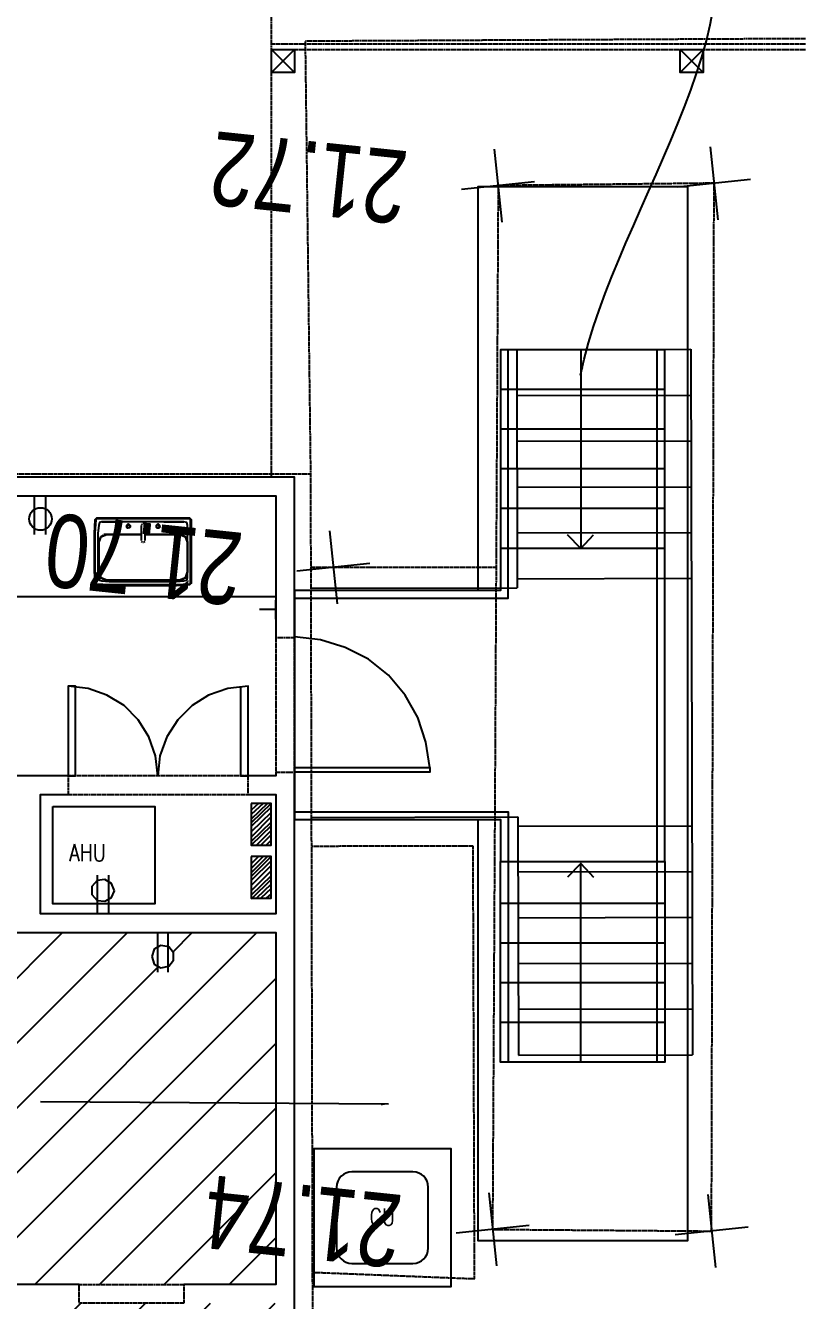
# Model space of a CAD drawing. Header units: inches. Extents: x -625442 to 34963, y -27993 to 66986.
# Drawn here: x 2925.3 to 3127.4, y 13122.8 to 13456.8 of the extents above; entities that cross this region are included whole.
import ezdxf
from ezdxf.enums import TextEntityAlignment as Align

# ---------------------------------------------------------------- set-up
doc = ezdxf.new("R2010")
doc.units = ezdxf.units.IN
doc.header["$LTSCALE"] = 0.5
doc.header["$MEASUREMENT"] = 0
doc.linetypes.add('DASHED2', pattern=[0.375, 0.25, -0.125])
doc.linetypes.add('HIDDEN2', pattern=[0.1875, 0.125, -0.0625])
for name, color, linetype in [('0-TEXT', 30, 'Continuous'), ('A-ANNO-TEXT', 30, 'Continuous'), ('BUILDING', 253, 'DASHED2'), ('BUILDING OH', 80, 'HIDDEN2'), ('EDGE OF CONCRETE', 253, 'DASHED2'), ('P-ABOVE', 201, 'HIDDEN2'), ('P-BELOW-LIGHT', 143, 'Continuous'), ('P-BELOW-MED', 145, 'Continuous'), ('P-CASEWORK', 140, 'Continuous'), ('P-DOOR', 51, 'Continuous'), ('P-FIXTURE', 63, 'Continuous'), ('P-FURNITURE', 201, 'Continuous'), ('P-RAILING', 60, 'Continuous'), ('P-WALL', 90, 'Continuous'), ('SPOT ELEVATION TEXT', 252, 'Continuous'), ('TEXT', 7, 'Continuous'), ('WOOD DECK', 37, 'Continuous')]:
    doc.layers.add(name, color=color, linetype=linetype)
doc.styles.add('BLDG', font='IC-Romans.shx', dxfattribs={"width": 0.8})
doc.styles.add('sapa notes', font='romans.shx', dxfattribs={"width": 0.8})
doc.dimstyles.new('20 SCALE', dxfattribs={"dimtxt": 1.6, "dimasz": 2, "dimexe": 0.18, "dimexo": 0.0625, "dimgap": 0.04, "dimtad": 0, "dimdec": 1, "dimzin": 0, "dimdsep": 46, "dimtxsty": 'BLDG', "dimcen": 0.09, "dimaunit": 1, "dimadec": 4, "dimazin": 0, "dimtfac": 1, "dimtdec": 1, "dimtofl": 0, "dimtmove": 2, "dimatfit": 3, "dimfxl": 1, "dimtolj": 1, "dimtzin": 0, "dimarcsym": 0})

# ---------------------------------------------------------------- blocks, each defined once
blk = doc.blocks.new('SPT10')
at = {"color": 0, "linetype": 'Continuous'}
for p, q in [((-0.354, -0.354), (0.354, 0.354)), ((0.354, -0.354), (-0.354, 0.354))]:
    blk.add_line(p, q, dxfattribs=at)

msp = doc.modelspace()

# ---------------------------------------------------------------- hatches: boundary and pattern name
at = {"layer": 'P-FURNITURE'}
h = msp.add_hatch(dxfattribs=at)
h.set_pattern_fill('ANSI31', color=256, scale=96)
h.paths.add_polyline_path([(2723.16763, 13102.72532), (2724.92841, 13103.31224), (2726.88482, 13102.72532), (2727.42826, 13101.74711), (2731.18892, 13101.74711), (2731.18892, 13153.39638), (2707.90762, 13153.39638), (2707.90762, 13149.94005), (2709.27711, 13148.11406), (2709.27711, 13146.15765), (2707.90762, 13144.33167), (2707.90762, 13144.55695), (2705.95121, 13144.20124), (2704.19044, 13145.37509), (2703.60352, 13147.13586), (2704.19044, 13149.09227), (2705.16865, 13149.63572), (2705.16865, 13153.39638), (2608.32628, 13153.39638), (2608.32628, 13149.66838, -0.275281251), (2609.85371, 13147.1043, -1), (2604.022, 13147.1043, -0.279241415), (2605.5873, 13149.68853), (2605.5873, 13153.39638), (2594.04447, 13153.39638), (2549.04701, 13153.39638), (2549.04701, 13136.76688), (2500.13672, 13136.76688), (2500.13672, 13153.39638), (2453.9654, 13153.39638), (2453.9654, 13113.28994), (2457.68557, 13113.28994, -0.768550185), (2463.29885, 13111.79512, -0.776925803), (2457.65479, 13110.35532), (2453.9654, 13110.35532), (2453.9654, 13090.20428), (2462.9649, 13085.90018), (2453.9654, 13081.79171), (2453.9654, 13038.9463), (2457.68557, 13038.9463, -0.768550185), (2463.29885, 13037.45148, -0.776925803), (2457.65479, 13036.01168), (2453.9654, 13036.01168), (2453.9654, 13017.23013), (2459.83464, 13016.64321), (2465.50823, 13014.29551), (2470.20362, 13010.77397), (2474.11644, 13006.27423), (2476.46414, 13000.79627), (2477.63798, 12994.92704), (2477.63798, 12993.75319), (2453.9654, 12993.75319), (2453.9654, 12987.88396), (2488.00697, 12987.88396), (2488.00697, 12991.60114), (2486.63748, 12993.16627), (2486.63748, 12995.12268), (2488.00697, 12996.68781), (2489.96338, 12997.07909), (2491.72415, 12995.90525), (2492.31107, 12994.14448), (2491.72415, 12992.18806), (2490.74594, 12991.64462), (2490.74594, 12987.88396), (2513.8316, 12987.88396), (2549.04701, 12987.88396), (2565.48086, 12987.88396), (2565.48086, 12991.60412, -0.268774043), (2563.97001, 12994.21173, -1), (2569.98136, 12994.21173, -0.274405067), (2568.41548, 12991.57334), (2568.41548, 12987.88396), (2607.73935, 12987.88396), (2607.73935, 12988.27524), (2609.30448, 12988.27524), (2623.97757, 12988.27524), (2623.97757, 12989.64473), (2617.13013, 12996.49217), (2623.97757, 13003.33961), (2630.62937, 12996.49217), (2623.97757, 12989.64473), (2623.97757, 12988.27524), (2676.80068, 12988.27524), (2678.36581, 12988.27524), (2678.36581, 12987.88396), (2680.90915, 12987.88396), (2680.90915, 12991.60412, -0.268774043), (2679.39829, 12994.21173, -1), (2685.40964, 12994.21173, -0.274405067), (2683.84376, 12991.57334), (2683.84376, 12987.88396), (2731.18892, 12987.88396), (2731.18892, 13042.2722), (2731.18892, 13095.09531), (2731.18892, 13099.00813), (2727.47174, 13099.00813), (2726.10225, 13097.63865), (2723.9502, 13097.63865), (2722.38507, 13099.00813), (2721.99379, 13100.96455)])
h.paths.add_polyline_path([(2783.22947, 13158.28741), (2776.77331, 13158.87433), (2770.70844, 13161.02638), (2765.23048, 13164.35228), (2760.5351, 13168.85203), (2757.01355, 13174.13434), (2754.66586, 13180.19921), (2753.68766, 13186.45973), (2753.68766, 13187.63358), (2783.22947, 13187.63358), (2783.22947, 13202.30667), (2736.07995, 13202.30667), (2736.07995, 13101.35583), (2739.80011, 13101.35583, -0.768550185), (2745.4134, 13099.86101, -0.776925803), (2739.76933, 13098.42121), (2736.07995, 13098.42121), (2736.07995, 13095.09531), (2736.07995, 13042.2722), (2736.07995, 12987.88396), (2783.22947, 12987.88396), (2783.22947, 13080.22658), (2780.88178, 13076.31376), (2776.18639, 13076.31376), (2774.03434, 13080.22658), (2776.18639, 13084.13941), (2780.88178, 13084.13941), (2783.22947, 13080.22658)])
h.paths.add_polyline_path([(2866.37696, 13184.69896), (2866.37696, 13219.1318), (2788.1205, 13219.1318), (2788.1205, 13187.63358), (2788.1205, 13158.28741), (2788.1205, 13149.67919), (2792.62025, 13149.67919), (2795.16358, 13152.41817), (2818.0536, 13152.41817), (2820.79257, 13149.67919), (2832.53104, 13149.67919), (2835.27002, 13152.41817), (2857.18183, 13152.41817), (2863.63798, 13148.70099), (2866.37696, 13148.70099)])
edge = h.paths.add_edge_path(flags=16)
edge.add_ellipse((2810.52141, 13200.29836), major_axis=(0, -8.55704), ratio=0.864280795, start_angle=242.3979803, end_angle=477.6020213, ccw=False)
edge.add_line((2803.96768, 13204.26373), (2804.94564, 13206.80641))
edge.add_line((2804.94564, 13206.80641), (2805.7282, 13208.95846))
edge.add_line((2805.7282, 13208.95846), (2806.29734, 13211.23502))
edge.add_line((2806.29734, 13211.23502), (2804.16307, 13211.5018))
edge.add_line((2804.16307, 13211.5018), (2803.18487, 13212.08872))
edge.add_line((2803.18487, 13212.08872), (2802.79359, 13213.26257))
edge.add_line((2802.79359, 13213.26257), (2802.79359, 13216.19719))
edge.add_line((2802.79359, 13216.19719), (2803.18487, 13216.97975))
edge.add_line((2803.18487, 13216.97975), (2803.96743, 13217.17539))
edge.add_line((2803.96743, 13217.17539), (2817.07539, 13217.17539))
edge.add_line((2817.07539, 13217.17539), (2817.85795, 13216.97975))
edge.add_line((2817.85795, 13216.97975), (2818.24924, 13216.19719))
edge.add_line((2818.24924, 13216.19719), (2818.24924, 13213.26257))
edge.add_line((2818.24924, 13213.26257), (2817.85795, 13212.08872))
edge.add_line((2817.85795, 13212.08872), (2816.87975, 13211.5018))
edge.add_line((2816.87975, 13211.5018), (2814.74548, 13211.23502))
edge.add_line((2814.74548, 13211.23502), (2815.31462, 13208.95846))
edge.add_line((2815.31462, 13208.95846), (2816.09718, 13206.80641))
edge.add_line((2816.09718, 13206.80641), (2817.07514, 13204.26372))
h.paths.add_polyline_path([(2812.96693, 13194.08974), (2811.79308, 13193.69845), (2810.42359, 13193.50281), (2809.24974, 13193.69845), (2808.0759, 13194.08974), (2806.31513, 13195.65487), (2805.14128, 13197.80692), (2804.75, 13200.74154), (2805.53256, 13203.87179), (2807.09769, 13205.82821), (2809.24974, 13207.00205), (2809.83667, 13207.00205), (2810.42359, 13207.00205), (2811.20615, 13207.00205), (2811.79308, 13207.00205), (2813.94513, 13205.82821), (2815.51026, 13203.87179), (2816.29282, 13200.74154), (2815.90154, 13197.80692), (2814.7277, 13195.65487)], flags=0)
h.paths.add_polyline_path([(2812.96693, 13194.28538), (2811.79308, 13193.8941), (2810.42359, 13193.69845), (2809.24974, 13193.8941), (2808.0759, 13194.28538), (2806.51077, 13195.65487), (2805.53256, 13197.41564), (2805.14128, 13199.76333), (2805.33692, 13202.30667), (2806.31513, 13204.45872), (2807.48897, 13205.63256), (2808.85846, 13206.41513), (2809.0541, 13206.41513), (2809.44538, 13206.61077), (2809.83667, 13206.61077), (2810.42359, 13206.61077), (2811.01051, 13206.61077), (2811.59744, 13206.61077), (2813.35821, 13205.82821), (2814.7277, 13204.45872), (2815.7059, 13202.30667), (2815.90154, 13199.76333), (2815.51026, 13197.41564), (2814.53205, 13195.65487)], flags=0)
h.paths.add_polyline_path([(2813.35821, 13208.1759), (2813.16257, 13208.37154), (2813.35821, 13208.76282), (2813.55385, 13208.37154)], flags=0)
h.paths.add_polyline_path([(2807.68461, 13208.1759), (2807.48897, 13208.37154), (2807.68461, 13208.76282), (2807.88026, 13208.37154)], flags=0)
h.paths.add_polyline_path([(2810.42359, 13213.65385), (2809.56047, 13214.22927), (2809.83667, 13214.43642), (2809.83667, 13214.8277), (2810.42359, 13215.21898), (2811.20615, 13214.8277), (2811.20615, 13214.04513)], flags=0)
h.paths.add_polyline_path([(2990.41345, 13102.92096), (2990.41345, 13104.48609), (2990.80474, 13104.48609), (2990.80474, 13122.09379), (2966.74087, 13122.09379), (2966.74087, 13094.50839), (2965.76267, 13094.50839), (2959.69779, 13095.48659), (2954.21984, 13097.63865), (2949.13317, 13100.96455), (2945.02471, 13105.26865), (2941.89445, 13110.35532), (2939.93804, 13116.02892), (2939.35111, 13122.09379), (2916.85238, 13122.09379), (2916.85238, 13118.37363, -0.268774043), (2918.36324, 13115.76602, -1), (2912.35188, 13115.76602, -0.274405067), (2913.91776, 13118.40441), (2913.91776, 13122.09379), (2844.26951, 13122.09379), (2844.26951, 13118.63746), (2845.639, 13116.81148), (2845.639, 13114.85507), (2844.26951, 13113.02908), (2844.26951, 13113.25437), (2842.3131, 13112.89866), (2840.55233, 13113.87686), (2839.9654, 13115.83327), (2840.55233, 13117.78969), (2841.53053, 13118.33313), (2841.53053, 13122.09379), (2788.1205, 13122.09379), (2788.1205, 13072.98786), (2790.84484, 13072.98786, -1.018689841), (2799.14301, 13073.14153, -0.981653061), (2790.84484, 13072.98786), (2788.1205, 13072.98786), (2788.1205, 13059.48862), (2791.56088, 13059.48862, -0.787554824), (2797.14945, 13058.14122, -0.780748441), (2791.58397, 13056.74965), (2788.1205, 13056.74965), (2788.1205, 12987.88396), (2990.80474, 12987.88396), (2990.80474, 13009.0132), (2987.08755, 13009.0132), (2985.52242, 13007.64372), (2983.56601, 13007.64372), (2982.00088, 13009.0132), (2981.6096, 13010.96961), (2982.78345, 13012.73039), (2984.54422, 13013.31731), (2986.50063, 13012.73039), (2987.04408, 13011.75218), (2990.41345, 13011.75218), (2990.41345, 13011.94782), (2990.41345, 13044.03297), (2990.41345, 13045.5981), (2990.80474, 13045.5981), (2990.80474, 13069.27068), (2990.41345, 13069.27068), (2990.41345, 13070.64017)])
h.paths.add_polyline_path([(2990.80474, 12945.23419), (2987.08457, 12945.23419, -0.768550185), (2981.47129, 12946.72901, -0.776925803), (2987.11535, 12948.1688), (2990.80474, 12948.1688), (2990.80474, 12981.62344), (2987.07674, 12981.62344, -0.775629861), (2981.59687, 12982.99293), (2788.1205, 12982.99293), (2788.1205, 12980.05831), (2823.33591, 12980.05831), (2823.33591, 12978.88447), (2822.55334, 12972.23267), (2820.40129, 12965.77651), (2817.07539, 12959.71163), (2812.57564, 12954.62496), (2807.29333, 12950.32086), (2801.22846, 12947.1906), (2794.7723, 12945.42983), (2793.3409, 12945.26143), (2793.20717, 12945.03855), (2797.90256, 12945.03855), (2800.05461, 12941.12572), (2797.90256, 12937.01726), (2793.20717, 12937.01726), (2790.85947, 12941.12572), (2793.3409, 12945.26143), (2788.1205, 12944.64726), (2788.1205, 12936.03905), (2752.12253, 12936.03905), (2752.12253, 12932.35702, -0.276226178), (2753.66214, 12929.78279, -1), (2747.81842, 12929.78279, -0.258184749), (2749.18791, 12932.25815), (2749.18791, 12936.03905), (2736.07995, 12936.03905), (2736.07995, 12902.9757), (2739.79713, 12902.9757), (2741.36226, 12904.34519), (2743.70996, 12904.34519), (2743.70996, 12904.00281), (2744.8838, 12902.9757), (2745.27509, 12901.01929), (2744.29688, 12899.25851), (2742.34047, 12898.67159), (2740.38406, 12899.25851), (2739.84061, 12900.23672), (2736.07995, 12900.23672), (2736.07995, 12846.82669), (2826.27052, 12846.82669), (2826.27052, 12847.21797), (2827.83565, 12847.21797), (2846.6172, 12847.21797), (2846.6172, 12850.55468, -0.275281251), (2845.08977, 12853.11876, -1), (2850.92148, 12853.11876, -0.279241415), (2849.35618, 12850.53453), (2849.35618, 12847.21797), (2859.9208, 12847.21797), (2861.48593, 12847.21797), (2861.48593, 12846.82669), (2903.54878, 12846.82669), (2903.54878, 12850.54685, -0.268774043), (2902.03792, 12853.15445, -1), (2908.04928, 12853.15445, -0.274405067), (2906.4834, 12850.51607), (2906.4834, 12846.82669), (2908.43981, 12846.82669), (2908.43981, 12847.21797), (2910.00494, 12847.21797), (2942.28573, 12847.21797), (2943.85086, 12847.21797), (2943.85086, 12846.82669), (2990.80474, 12846.82669), (2990.80474, 12888.88953), (2987.08457, 12888.88953, -0.768550185), (2981.47129, 12890.38435, -0.776925803), (2987.11535, 12891.82415), (2990.80474, 12891.82415), (2990.80474, 12897.69339), (2990.80474, 12933.10443)])
h.paths.add_polyline_path([(2783.22947, 12980.05831), (2783.22947, 12982.99293), (2736.07995, 12982.99293), (2736.07995, 12940.93008), (2783.22947, 12940.93008), (2783.22947, 12944.8429)], flags=17)
h.paths.add_polyline_path([(2910.59186, 13219.1318), (2871.26799, 13219.1318), (2871.26799, 13184.69896), (2883.00646, 13184.69896), (2883.00646, 13179.80793), (2871.26799, 13179.80793), (2871.26799, 13126.98482), (2884.76723, 13126.98482), (2885.74544, 13129.18578), (2885.74544, 13129.91944), (2885.54979, 13129.91944), (2885.54979, 13130.11508), (2884.57159, 13129.91944), (2884.57159, 13130.31072), (2885.54979, 13130.11508), (2885.54979, 13130.31072), (2885.94108, 13130.31072), (2886.33236, 13130.31072), (2886.33236, 13130.11508), (2887.31056, 13130.31072), (2887.31056, 13129.91944), (2886.33236, 13130.11508), (2886.33236, 13129.91944), (2886.13672, 13128.74559), (2886.33236, 13128.74559), (2886.91928, 13126.98482), (2889.65826, 13126.98482), (2889.65826, 13133.07332, -9.864532552), (2891.61467, 13133.0497), (2891.61467, 13126.98482), (2894.94057, 13126.98482), (2895.72313, 13129.33251), (2895.72313, 13129.91944), (2895.52749, 13129.91944), (2895.52749, 13130.11508), (2894.54929, 13129.91944), (2894.54929, 13130.31072), (2895.52749, 13130.11508), (2895.52749, 13130.31072), (2895.91878, 13130.31072), (2896.31006, 13130.31072), (2896.31006, 13130.11508), (2897.28826, 13130.31072), (2897.28826, 13129.91944), (2896.31006, 13130.11508), (2896.31006, 13129.91944), (2896.11442, 13129.91944), (2896.11442, 13128.74559), (2896.31006, 13128.74559), (2896.89698, 13126.98482), (2910.59186, 13126.98482)])
h.paths.add_polyline_path([(2990.80474, 13219.1318), (2962.63241, 13219.1318), (2962.63241, 13215.67548), (2964.0019, 13213.84949), (2964.0019, 13211.89308), (2962.63241, 13210.0671), (2962.63241, 13210.29238), (2960.676, 13209.93667), (2958.91523, 13210.91488), (2958.3283, 13212.87129), (2958.91523, 13214.8277), (2959.89343, 13215.37115), (2959.89343, 13219.1318), (2915.48289, 13219.1318), (2915.48289, 13126.98482), (2939.35111, 13126.98482), (2966.74087, 13126.98482), (2990.80474, 13126.98482)])
h.paths.add_polyline_path([(2470.20362, 13010.77397), (2465.50823, 13014.29551), (2459.83464, 13016.64321), (2453.9654, 13017.23013), (2453.9654, 12994.92704), (2477.63798, 12994.92704), (2476.46414, 13000.79627), (2474.11644, 13006.27423)], flags=17)
h.paths.add_polyline_path([(2820.40129, 12965.77651), (2822.55334, 12972.23267), (2823.33591, 12978.88447), (2788.1205, 12978.88447), (2788.1205, 12944.64726), (2793.3409, 12945.26143), (2794.7723, 12945.42983), (2801.22846, 12947.1906), (2807.29333, 12950.32086), (2812.57564, 12954.62496), (2817.07539, 12959.71163)], flags=17)
h.paths.add_polyline_path([(2965.76267, 13122.09379), (2939.35111, 13122.09379), (2939.93804, 13116.02892), (2941.89445, 13110.35532), (2945.02471, 13105.26865), (2949.13317, 13100.96455), (2954.21984, 13097.63865), (2959.69779, 13095.48659), (2965.76267, 13094.50839)], flags=17)
h.paths.add_polyline_path([(2783.22947, 13186.45973), (2753.68766, 13186.45973), (2754.66586, 13180.19921), (2757.01355, 13174.13434), (2760.5351, 13168.85203), (2765.23048, 13164.35228), (2770.70844, 13161.02638), (2776.77331, 13158.87433), (2783.22947, 13158.28741)], flags=17)
h.paths.add_polyline_path([(2731.18892, 12982.99293), (2678.36581, 12982.99293), (2678.36581, 12982.40601), (2676.80068, 12982.40601), (2609.30448, 12982.40601), (2607.73935, 12982.40601), (2607.73935, 12982.99293), (2549.04701, 12982.99293), (2548.46008, 12976.14549), (2546.50367, 12969.68933), (2543.37341, 12963.62446), (2539.06931, 12958.34214), (2533.98264, 12954.03804), (2528.1134, 12950.71214), (2521.65724, 12948.56009), (2515.00545, 12947.58188), (2513.8316, 12947.58188), (2513.8316, 12982.99293), (2379.62177, 12982.99293), (2379.62177, 12982.40601), (2378.05664, 12982.40601), (2345.77585, 12982.40601), (2344.21072, 12982.40601), (2344.21072, 12982.99293), (2277.69272, 12982.99293), (2277.69272, 12982.40601), (2276.12759, 12982.40601), (2244.04244, 12982.40601), (2242.47732, 12982.40601), (2242.47732, 12982.99293), (2220.31563, 12982.99293), (2220.31563, 12981.99293), (2220.31563, 12845.93566), (2420.66495, 12845.93566), (2424.66495, 12845.93566), (2424.66495, 12841.93566), (2522.83961, 12841.93566), (2522.83961, 12845.93566), (2526.83961, 12845.93566), (2731.18892, 12845.93566)])
h.paths.add_polyline_path([(2546.50367, 12969.68933), (2548.46008, 12976.14549), (2549.04701, 12982.99293), (2515.00545, 12982.99293), (2515.00545, 12947.58188), (2521.65724, 12948.56009), (2528.1134, 12950.71214), (2533.98264, 12954.03804), (2539.06931, 12958.34214), (2543.37341, 12963.62446)], flags=17)

# ---------------------------------------------------------------- linework, layer by layer
at = {"layer": 'A-ANNO-TEXT'}
for points in [[(3070.69576, 13371.82659), (3070.69576, 13319.80236), (3067.17422, 13323.3239)], [(3070.69576, 13319.80236), (3074.02166, 13323.3239)], [(3070.69576, 13185.18297), (3070.69576, 13237.2072), (3067.17422, 13233.68566)], [(3070.69576, 13237.2072), (3074.02166, 13233.68566)]]:
    msp.add_lwpolyline(points, dxfattribs=at)
at = {"layer": 'BUILDING'}
for points in [[(2595.51202, 13460.85863), (2595.51202, 13339.48959), (2999.98585, 13339.33563)], [(3001.1339, 12831.49608), (2999.98585, 13339.33563)]]:
    msp.add_lwpolyline(points, dxfattribs=at)
at = {"layer": 'BUILDING OH'}
msp.add_lwpolyline([(2999.98585, 13339.33563), (2998.58452, 13452.74535), (3454.67009, 13455.07664), (3457.69594, 13105.54428), (3000.51671, 13104.51076)], dxfattribs=at)
at = {"layer": 'EDGE OF CONCRETE'}
for points in [[(3047.56216, 13141.40111), (3104.92347, 13140.95213), (3105.58967, 13415.46626), (3049.03652, 13414.84027), (3047.56216, 13141.40111)], [(3000.04115, 13314.87532), (3048.49734, 13314.8424)], [(3000.45871, 13130.16583), (3042.85888, 13128.47239), (3042.48383, 13241.82643), (3000.2065, 13241.73085)]]:
    msp.add_lwpolyline(points, dxfattribs=at)
at = {"layer": 'P-ABOVE'}
for p, q in [((2989.69576, 13451.97291), (3450.69576, 13451.97291)), ((2989.69576, 13450.47291), (3450.69576, 13450.47291))]:
    msp.add_line(p, q, dxfattribs=at)
msp.add_lwpolyline([(2989.69576, 13338.47291), (2989.69576, 13474.47291), (3450.69576, 13474.47291), (3450.69576, 13078.47291), (3096.69576, 13078.47291), (3096.69576, 13100.97291)], dxfattribs=at)
for points in [[(2995.69576, 13261.19465), (2995.69576, 13296.41006), (2990.80474, 13296.41006), (2990.80474, 13261.19465)], [(2983.56601, 13255.32542), (2983.56601, 13260.21645), (2936.41649, 13260.21645), (2936.41649, 13255.32542)], [(2939.35111, 13122.09379), (2939.35111, 13126.98482), (2966.74087, 13126.98482), (2966.74087, 13122.09379)]]:
    msp.add_lwpolyline(points, close=True, dxfattribs=at)
at = {"layer": 'P-BELOW-LIGHT'}
for points in [[(3043.69576, 13248.80236), (3043.69576, 13138.47291), (3098.69576, 13138.47291), (3098.69576, 13414.47291), (3043.69576, 13414.47291), (3043.69576, 13308.80236)], [(2927.61264, 13323.40854), (2927.61264, 13333.58188)], [(2930.54726, 13323.40854), (2930.54726, 13333.58188)], [(2986.50063, 13303.84442), (2990.80474, 13303.84442)], [(2990.80474, 13301.30109), (2990.80474, 13306.19212)], [(2986.30499, 13252.97772), (2984.34858, 13251.21695)], [(2987.47884, 13252.97772), (2984.34858, 13250.04311)], [(2988.65268, 13252.97772), (2984.34858, 13248.86926)], [(2989.63089, 13252.97772), (2984.34858, 13247.89105)], [(2989.63089, 13251.99952), (2984.34858, 13246.91285)], [(2989.63089, 13250.63003), (2984.34858, 13245.54336)], [(2989.63089, 13249.45618), (2984.34858, 13244.17387)], [(2989.63089, 13248.0867), (2984.34858, 13243.00003)], [(2989.63089, 13247.10849), (2984.34858, 13242.02182)], [(2989.63089, 13245.93464), (2985.71807, 13242.02182)], [(2989.63089, 13244.7608), (2986.89191, 13242.02182)], [(2989.63089, 13243.39131), (2988.2614, 13242.02182)], [(2986.30499, 13239.0872), (2984.34858, 13237.13079)], [(2987.47884, 13239.0872), (2984.34858, 13235.95694)], [(2988.65268, 13239.0872), (2984.34858, 13234.7831)], [(2989.63089, 13239.0872), (2984.34858, 13233.80489)], [(2989.63089, 13237.91336), (2984.34858, 13232.82669)], [(2944.0465, 13234.19617), (2944.0465, 13224.02283)], [(2946.98112, 13234.19617), (2946.98112, 13224.02283)], [(2989.63089, 13236.73951), (2984.34858, 13231.4572)], [(2989.63089, 13235.37002), (2984.34858, 13230.08771)], [(2989.63089, 13234.00053), (2984.34858, 13228.91386)], [(2989.63089, 13233.02233), (2984.34858, 13227.93566)], [(2989.63089, 13231.84848), (2985.71807, 13228.1313)], [(2989.63089, 13230.67463), (2986.89191, 13228.1313)], [(2989.63089, 13229.30514), (2988.2614, 13228.1313)], [(2959.89343, 13208.76282), (2959.89343, 13219.1318)], [(2962.63241, 13208.76282), (2962.63241, 13219.1318)]]:
    msp.add_lwpolyline(points, dxfattribs=at)
for points in [[(2984.34858, 13252.97772), (2984.34858, 13242.02182), (2989.63089, 13242.02182), (2989.63089, 13252.97772)], [(2984.34858, 13239.0872), (2984.34858, 13228.1313), (2989.63089, 13228.1313), (2989.63089, 13239.0872)], [(2948.54625, 13230.08771), (2947.76368, 13232.04412), (2946.00291, 13233.02233), (2944.0465, 13232.82669), (2942.67701, 13231.26156), (2942.67701, 13229.1095), (2944.0465, 13227.54437), (2946.00291, 13227.34873), (2947.76368, 13228.32694)], [(2958.3283, 13212.87129), (2958.91523, 13210.91488), (2960.676, 13209.93667), (2962.82805, 13210.32795), (2964.0019, 13211.89308), (2964.0019, 13213.84949), (2962.82805, 13215.41462), (2960.676, 13215.8059), (2958.91523, 13214.8277)]]:
    msp.add_lwpolyline(points, close=True, dxfattribs=at)
msp.add_lwpolyline([(3010.73962, 13132.47291), (3026.73962, 13132.47291, 0.414213562), (3030.73962, 13136.47291), (3030.73962, 13152.47291, 0.414213562), (3026.73962, 13156.47291), (3010.73962, 13156.47291, 0.414213562), (3006.73962, 13152.47291), (3006.73962, 13136.47291, 0.414213562)], format="xyb", close=True, dxfattribs=at)
msp.add_circle((2929.19986, 13327.50964), 2.95672, dxfattribs=at)
at = {"layer": 'P-BELOW-MED'}
for p, q in [((2989.69576, 13450.47291), (2995.69576, 13444.47291)), ((2995.69576, 13450.47291), (2989.69576, 13444.47291)), ((3096.69576, 13450.47291), (3102.69576, 13444.47291)), ((3102.69576, 13450.47291), (3096.69576, 13444.47291))]:
    msp.add_line(p, q, dxfattribs=at)
for points in [[(3092.69576, 13360.82659), (3092.69576, 13371.82659), (3049.69576, 13371.82659), (3049.69576, 13360.82659)], [(3092.69576, 13350.42175), (3092.69576, 13361.42175), (3049.69576, 13361.42175), (3049.69576, 13350.42175)], [(3092.69576, 13340.0169), (3092.69576, 13351.0169), (3049.69576, 13351.0169), (3049.69576, 13340.0169)], [(3092.69576, 13329.61205), (3092.69576, 13340.61205), (3049.69576, 13340.61205), (3049.69576, 13329.61205)], [(3092.69576, 13319.2072), (3092.69576, 13330.2072), (3049.69576, 13330.2072), (3049.69576, 13319.2072)], [(3092.69576, 13237.80236), (3092.69576, 13226.80236), (3049.69576, 13226.80236), (3049.69576, 13237.80236)], [(3092.69576, 13227.39751), (3092.69576, 13216.39751), (3049.69576, 13216.39751), (3049.69576, 13227.39751)], [(3092.69576, 13216.99266), (3092.69576, 13205.99266), (3049.69576, 13205.99266), (3049.69576, 13216.99266)], [(3092.69576, 13206.58781), (3092.69576, 13195.58781), (3049.69576, 13195.58781), (3049.69576, 13206.58781)], [(3092.69576, 13196.18297), (3092.69576, 13185.18297), (3049.69576, 13185.18297), (3049.69576, 13196.18297)]]:
    msp.add_lwpolyline(points, dxfattribs=at)
for points in [[(2995.69576, 13248.80236), (3049.69576, 13248.80236), (3049.69576, 13237.80236), (3092.69576, 13237.80236), (3092.69576, 13319.80236), (3049.69576, 13319.80236), (3049.69576, 13308.80236), (2995.69576, 13308.80236)], [(3000.73962, 13126.47291), (3036.73962, 13126.47291), (3036.73962, 13162.47291), (3000.73962, 13162.47291)]]:
    msp.add_lwpolyline(points, close=True, dxfattribs=at)
at = {"layer": 'P-CASEWORK'}
msp.add_lwpolyline([(2847.79105, 13333.58188), (2847.79105, 13307.17032), (2990.80474, 13307.17032)], dxfattribs=at)
at = {"layer": 'P-DOOR'}
for points in [[(3031.10681, 13262.3685), (3030.12861, 13269.0203), (3027.97656, 13275.47646), (3024.65066, 13281.34569), (3020.34655, 13286.628), (3015.06424, 13290.73647), (3008.99936, 13293.86673), (3002.54321, 13295.82314), (2995.69576, 13296.6057)], [(2981.6096, 13283.69339), (2981.6096, 13260.21645), (2983.56601, 13260.21645), (2983.56601, 13283.69339), (2978.2837, 13283.10646), (2973.19703, 13281.34569), (2968.89293, 13278.60672), (2965.17574, 13274.88953), (2962.24113, 13270.38979), (2960.48036, 13265.49876), (2959.89343, 13260.21645), (2959.30651, 13265.49876), (2957.54574, 13270.38979), (2954.80676, 13274.88953), (2951.08958, 13278.60672), (2946.58983, 13281.34569), (2941.69881, 13283.10646), (2936.41649, 13283.69339)]]:
    msp.add_lwpolyline(points, dxfattribs=at)
for points in [[(2938.37291, 13260.21645), (2938.37291, 13283.69339), (2936.41649, 13283.69339), (2936.41649, 13260.21645)], [(2995.69576, 13262.3685), (3031.10681, 13262.3685), (3031.10681, 13261.19465), (2995.69576, 13261.19465)]]:
    msp.add_lwpolyline(points, close=True, dxfattribs=at)
at = {"layer": 'P-FIXTURE'}
for points in [[(2947.17676, 13327.71265), (2943.85086, 13327.71265), (2943.65522, 13327.517), (2943.45958, 13327.32136), (2943.26393, 13323.79982), (2943.45958, 13323.79982), (2943.45958, 13314.21341)], [(2964.78446, 13327.71265), (2947.17676, 13327.71265), (2947.17676, 13327.517), (2943.85086, 13327.517), (2943.65522, 13327.32136), (2943.45958, 13323.79982)], [(2968.69729, 13323.79982), (2968.69729, 13327.32136), (2968.50164, 13327.517), (2968.306, 13327.71265), (2964.78446, 13327.71265), (2964.78446, 13327.517), (2947.17676, 13327.517)], [(2968.69729, 13314.01776), (2968.69729, 13323.79982), (2968.50164, 13323.79982), (2968.50164, 13327.32136), (2968.306, 13327.517), (2964.78446, 13327.517)], [(2943.26393, 13323.79982), (2943.26393, 13314.01776), (2943.45958, 13314.21341), (2943.65522, 13310.69187), (2943.85086, 13310.49622), (2947.17676, 13310.30058)], [(2955.78497, 13326.14752), (2955.58933, 13325.95188)], [(2955.58933, 13325.75623), (2955.58933, 13325.56059), (2955.58933, 13325.36495), (2955.58933, 13325.16931), (2955.58933, 13324.97367), (2955.58933, 13324.77803), (2955.58933, 13324.58239), (2955.58933, 13324.38675), (2955.58933, 13324.1911), (2955.58933, 13323.99546), (2955.58933, 13323.79982), (2955.58933, 13323.60418), (2955.58933, 13323.40854), (2955.58933, 13323.2129), (2955.58933, 13323.01726), (2955.58933, 13322.82162), (2955.58933, 13322.62598), (2955.58933, 13322.43033), (2955.58933, 13322.23469), (2955.58933, 13322.03905), (2955.58933, 13321.84341)], [(2956.17625, 13326.34316), (2955.98061, 13326.34316)], [(2955.98061, 13326.34316), (2955.98061, 13326.34316)], [(2956.56753, 13325.95188), (2956.37189, 13326.14752)], [(2956.56753, 13321.84341), (2956.56753, 13322.03905), (2956.56753, 13322.23469), (2956.56753, 13322.43033), (2956.56753, 13322.62598), (2956.56753, 13322.82162), (2956.56753, 13323.01726), (2956.56753, 13323.2129), (2956.56753, 13323.40854), (2956.56753, 13323.60418), (2956.56753, 13323.79982), (2956.56753, 13323.99546), (2956.56753, 13324.1911), (2956.56753, 13324.38675), (2956.56753, 13324.58239), (2956.56753, 13324.77803), (2956.56753, 13324.97367), (2956.56753, 13325.16931), (2956.56753, 13325.36495), (2956.56753, 13325.56059), (2956.56753, 13325.75623)], [(2964.78446, 13310.10494), (2968.306, 13310.30058), (2968.50164, 13310.49622), (2968.69729, 13310.69187), (2968.69729, 13314.01776), (2968.50164, 13314.21341), (2968.50164, 13323.79982)], [(2944.63342, 13322.03905), (2944.43778, 13321.84341), (2944.43778, 13321.45213), (2945.02471, 13322.82162), (2946.58983, 13323.40854), (2946.19855, 13323.40854), (2945.80727, 13323.40854)], [(2946.58983, 13323.40854), (2945.02471, 13322.82162), (2944.43778, 13321.45213)], [(2944.43778, 13321.45213), (2944.43778, 13313.62648), (2944.43778, 13321.45213)], [(2945.61163, 13323.2129), (2945.02471, 13322.82162), (2944.63342, 13322.23469)], [(2955.58933, 13323.40854), (2946.58983, 13323.40854), (2955.58933, 13323.40854)], [(2955.58933, 13321.64777), (2955.78497, 13321.45213)], [(2955.98061, 13321.45213), (2955.98061, 13321.45213)], [(2955.98061, 13321.45213), (2956.17625, 13321.45213)], [(2956.37189, 13321.45213), (2956.56753, 13321.64777)], [(2965.56703, 13323.40854), (2956.56753, 13323.40854), (2965.56703, 13323.40854)], [(2966.34959, 13323.40854), (2965.95831, 13323.40854), (2965.56703, 13323.40854), (2967.13216, 13322.82162), (2967.71908, 13321.45213), (2967.71908, 13321.84341), (2967.52344, 13322.03905)], [(2967.71908, 13321.45213), (2967.13216, 13322.82162), (2965.56703, 13323.40854)], [(2967.52344, 13322.23469), (2967.13216, 13322.82162), (2966.54523, 13323.2129)], [(2967.71908, 13313.62648), (2967.71908, 13321.45213), (2967.71908, 13313.62648)], [(2943.26393, 13314.01776), (2943.45958, 13310.69187), (2943.65522, 13310.49622), (2943.85086, 13310.30058), (2947.17676, 13310.10494), (2947.17676, 13310.30058), (2964.78446, 13310.30058)], [(2947.17676, 13310.10494), (2964.78446, 13310.10494), (2964.78446, 13310.30058), (2968.306, 13310.49622), (2968.50164, 13310.69187), (2968.50164, 13314.21341)], [(2945.80727, 13311.67007), (2946.19855, 13311.47443), (2946.58983, 13311.47443), (2945.02471, 13312.06135), (2944.43778, 13313.62648), (2944.43778, 13313.2352), (2944.63342, 13312.84392)], [(2944.43778, 13313.62648), (2945.02471, 13312.06135), (2946.58983, 13311.47443)], [(2944.63342, 13312.64828), (2945.02471, 13312.06135), (2945.61163, 13311.67007)], [(2946.58983, 13311.47443), (2965.56703, 13311.47443), (2946.58983, 13311.47443)], [(2967.52344, 13312.84392), (2967.71908, 13313.2352), (2967.71908, 13313.62648), (2967.13216, 13312.06135), (2965.56703, 13311.47443), (2965.95831, 13311.47443), (2966.34959, 13311.67007)], [(2965.56703, 13311.47443), (2967.13216, 13312.06135), (2967.71908, 13313.62648)], [(2966.54523, 13311.67007), (2967.13216, 13312.06135), (2967.52344, 13312.64828)]]:
    msp.add_lwpolyline(points, dxfattribs=at)
for points in [[(2967.71908, 13312.06135), (2967.71908, 13314.01776), (2967.71908, 13323.79982), (2967.71908, 13325.75623), (2967.52344, 13326.5388), (2966.74087, 13326.73444), (2961.45856, 13326.73444), (2964.78446, 13326.73444), (2966.74087, 13326.73444), (2961.45856, 13326.73444), (2950.6983, 13326.73444), (2945.22035, 13326.73444), (2947.17676, 13326.73444), (2950.6983, 13326.73444), (2945.22035, 13326.73444), (2944.63342, 13326.5388), (2944.43778, 13325.75623), (2944.24214, 13323.79982), (2944.24214, 13314.01776), (2944.43778, 13312.06135), (2944.63342, 13311.47443), (2945.22035, 13311.27879), (2947.17676, 13311.08315), (2964.78446, 13311.08315), (2966.74087, 13311.27879), (2967.52344, 13311.47443)], [(2951.6765, 13325.56059), (2952.06779, 13325.16931), (2952.65471, 13325.56059), (2952.06779, 13326.14752)], [(2951.6765, 13325.75623), (2951.87215, 13325.95188), (2952.06779, 13326.14752), (2952.45907, 13325.95188), (2952.65471, 13325.75623), (2952.65471, 13325.56059), (2952.65471, 13325.36495), (2952.45907, 13325.16931), (2952.65471, 13325.36495), (2952.65471, 13325.56059), (2952.65471, 13325.75623), (2952.45907, 13325.95188), (2952.06779, 13326.14752), (2951.87215, 13325.95188), (2951.6765, 13325.75623), (2951.87215, 13325.95188)], [(2952.06779, 13325.16931), (2951.87215, 13325.16931), (2951.6765, 13325.56059), (2951.87215, 13325.16931)], [(2952.06779, 13325.16931), (2951.87215, 13325.16931), (2951.6765, 13325.56059), (2951.87215, 13325.16931)], [(2952.06779, 13326.14752), (2952.26343, 13326.14752)], [(2952.45907, 13325.95188), (2952.65471, 13325.75623)], [(2952.65471, 13325.56059), (2952.65471, 13325.36495), (2952.45907, 13325.16931), (2952.65471, 13325.36495)], [(2960.48036, 13325.56059), (2959.89343, 13326.14752), (2959.50215, 13325.56059), (2959.89343, 13325.16931)], [(2960.48036, 13325.56059), (2960.28472, 13325.95188), (2959.69779, 13325.95188), (2959.50215, 13325.75623), (2959.50215, 13325.56059), (2959.50215, 13325.36495), (2959.69779, 13325.16931), (2959.89343, 13325.16931), (2960.28472, 13325.16931), (2960.48036, 13325.36495)], [(2959.50215, 13325.75623), (2959.69779, 13325.95188)], [(2960.48036, 13325.56059), (2960.28472, 13325.95188), (2959.69779, 13325.95188), (2959.50215, 13325.75623), (2959.50215, 13325.56059), (2959.50215, 13325.36495), (2959.69779, 13325.16931), (2959.89343, 13325.16931), (2960.28472, 13325.16931), (2960.48036, 13325.36495)], [(2959.89343, 13325.16931), (2959.69779, 13325.16931)], [(2959.89343, 13326.14752), (2960.08907, 13326.14752)], [(2960.28472, 13325.16931), (2960.08907, 13325.16931)], [(2960.28472, 13325.95188), (2960.48036, 13325.75623)], [(2960.48036, 13325.56059), (2960.48036, 13325.36495)], [(2932.42076, 13252.17452), (2959.16243, 13252.17452), (2959.16243, 13226.69428), (2932.42076, 13226.69428)]]:
    msp.add_lwpolyline(points, close=True, dxfattribs=at)
at = {"layer": 'P-RAILING'}
for points in [[(2995.69576, 13306.80236), (3051.69576, 13306.80236), (3051.69576, 13371.82659)], [(3090.69576, 13185.18297), (3090.69576, 13371.82659)], [(2995.69576, 13250.80236), (3051.69576, 13250.80236), (3051.69576, 13185.18297)]]:
    msp.add_lwpolyline(points, dxfattribs=at)
at = {"layer": 'P-WALL'}
for points in [[(2989.69576, 13450.47291), (2995.69576, 13450.47291), (2995.69576, 13444.47291), (2989.69576, 13444.47291)], [(3096.69576, 13450.47291), (3102.69576, 13450.47291), (3102.69576, 13444.47291), (3096.69576, 13444.47291)]]:
    msp.add_lwpolyline(points, close=True, dxfattribs=at)
for points in [[(2995.69576, 13296.41006), (2995.69576, 13338.47291), (2836.05258, 13338.47291)], [(2836.05258, 13333.58188), (2990.80474, 13333.58188), (2990.80474, 13296.41006)], [(2990.80474, 13261.19465), (2990.80474, 13260.21645), (2983.56601, 13260.21645)], [(2995.69576, 13104.48609), (2995.69576, 13261.19465)], [(2936.41649, 13260.21645), (2909.61366, 13260.21645)], [(2983.56601, 13255.32542), (2990.80474, 13255.32542), (2990.80474, 13224.02283), (2929.17777, 13224.02283), (2929.17777, 13255.32542), (2936.41649, 13255.32542)], [(2939.35111, 13126.98482), (2915.48289, 13126.98482), (2915.48289, 13219.1318), (2990.80474, 13219.1318), (2990.80474, 13126.98482), (2966.74087, 13126.98482)]]:
    msp.add_lwpolyline(points, dxfattribs=at)
at = {"layer": 'WOOD DECK'}
for points in [[(3053.91247, 13371.85762), (3099.51235, 13371.9607)], [(3053.91247, 13371.85762), (3054.05354, 13309.45778)], [(3099.51235, 13371.9607), (3099.93012, 13187.16118)], [(3053.9396, 13359.85765), (3099.53948, 13359.96073)], [(3053.96673, 13347.85768), (3099.56661, 13347.96076)], [(3053.99385, 13335.85771), (3099.59374, 13335.9608)], [(3054.02098, 13323.85774), (3099.62087, 13323.96083)], [(3054.04811, 13311.85777), (3099.64799, 13311.96086)], [(3000.05367, 13309.3357), (3054.05354, 13309.45778)], [(3000.18931, 13249.33586), (3054.18917, 13249.45793)], [(3054.18917, 13249.45793), (3054.33024, 13187.05809)], [(3054.1946, 13247.05794), (3099.79448, 13247.16102)], [(3054.22173, 13235.05797), (3099.82161, 13235.16105)], [(3054.24886, 13223.058), (3099.84874, 13223.16108)], [(3054.27598, 13211.05803), (3099.87587, 13211.16111)], [(3054.30311, 13199.05806), (3099.90299, 13199.16114)], [(3054.33024, 13187.05809), (3099.93012, 13187.16118)]]:
    msp.add_lwpolyline(points, dxfattribs=at)

# ---------------------------------------------------------------- block references
at = {"layer": 'SPOT ELEVATION TEXT', "xscale": 19.2, "yscale": 19.2, "zscale": 19.2, "rotation": 140.9991020578327}
for p in [(3049.03652, 13414.84027), (3105.58967, 13415.46626), (3005.8522, 13314.87137), (3047.56216, 13141.40111), (3104.92347, 13140.95213)]:
    msp.add_blockref('SPT10', p, dxfattribs=at)

# ---------------------------------------------------------------- texts
at = {"layer": '0-TEXT', "style": 'sapa notes', "width": 0.8}
for s, p in [('AHU', (2936.73876, 13237.82833)), ('CU', (3015.38536, 13142.41558))]:
    msp.add_text(s, height=4.4955, dxfattribs=at).set_placement(p)
at = {"layer": 'SPOT ELEVATION TEXT', "style": 'BLDG', "width": 0.8}
for s, p in [('21.72', (3000.38476, 13426.44483)), ('21.70', (2957.20043, 13326.47594)), ('21.74', (2998.91039, 13153.00568))]:
    msp.add_text(s, height=19.2, rotation=173.9991021, dxfattribs=at).set_placement(p, align=Align.CENTER)

# ---------------------------------------------------------------- leaders
at = {"layer": 'TEXT', "path_type": 1}
msp.add_leader([(3070.63236, 13365.21097), (3097.59664, 13497.92927), (3088.96578, 13507.07219)], dimstyle='20 SCALE', dxfattribs=at)
at = {"layer": 'TEXT'}
msp.add_leader([(3020.34995, 13174.1876), (2929.17088, 13174.79473)], dimstyle='20 SCALE', dxfattribs=at)

doc.saveas('drawing.dxf')
